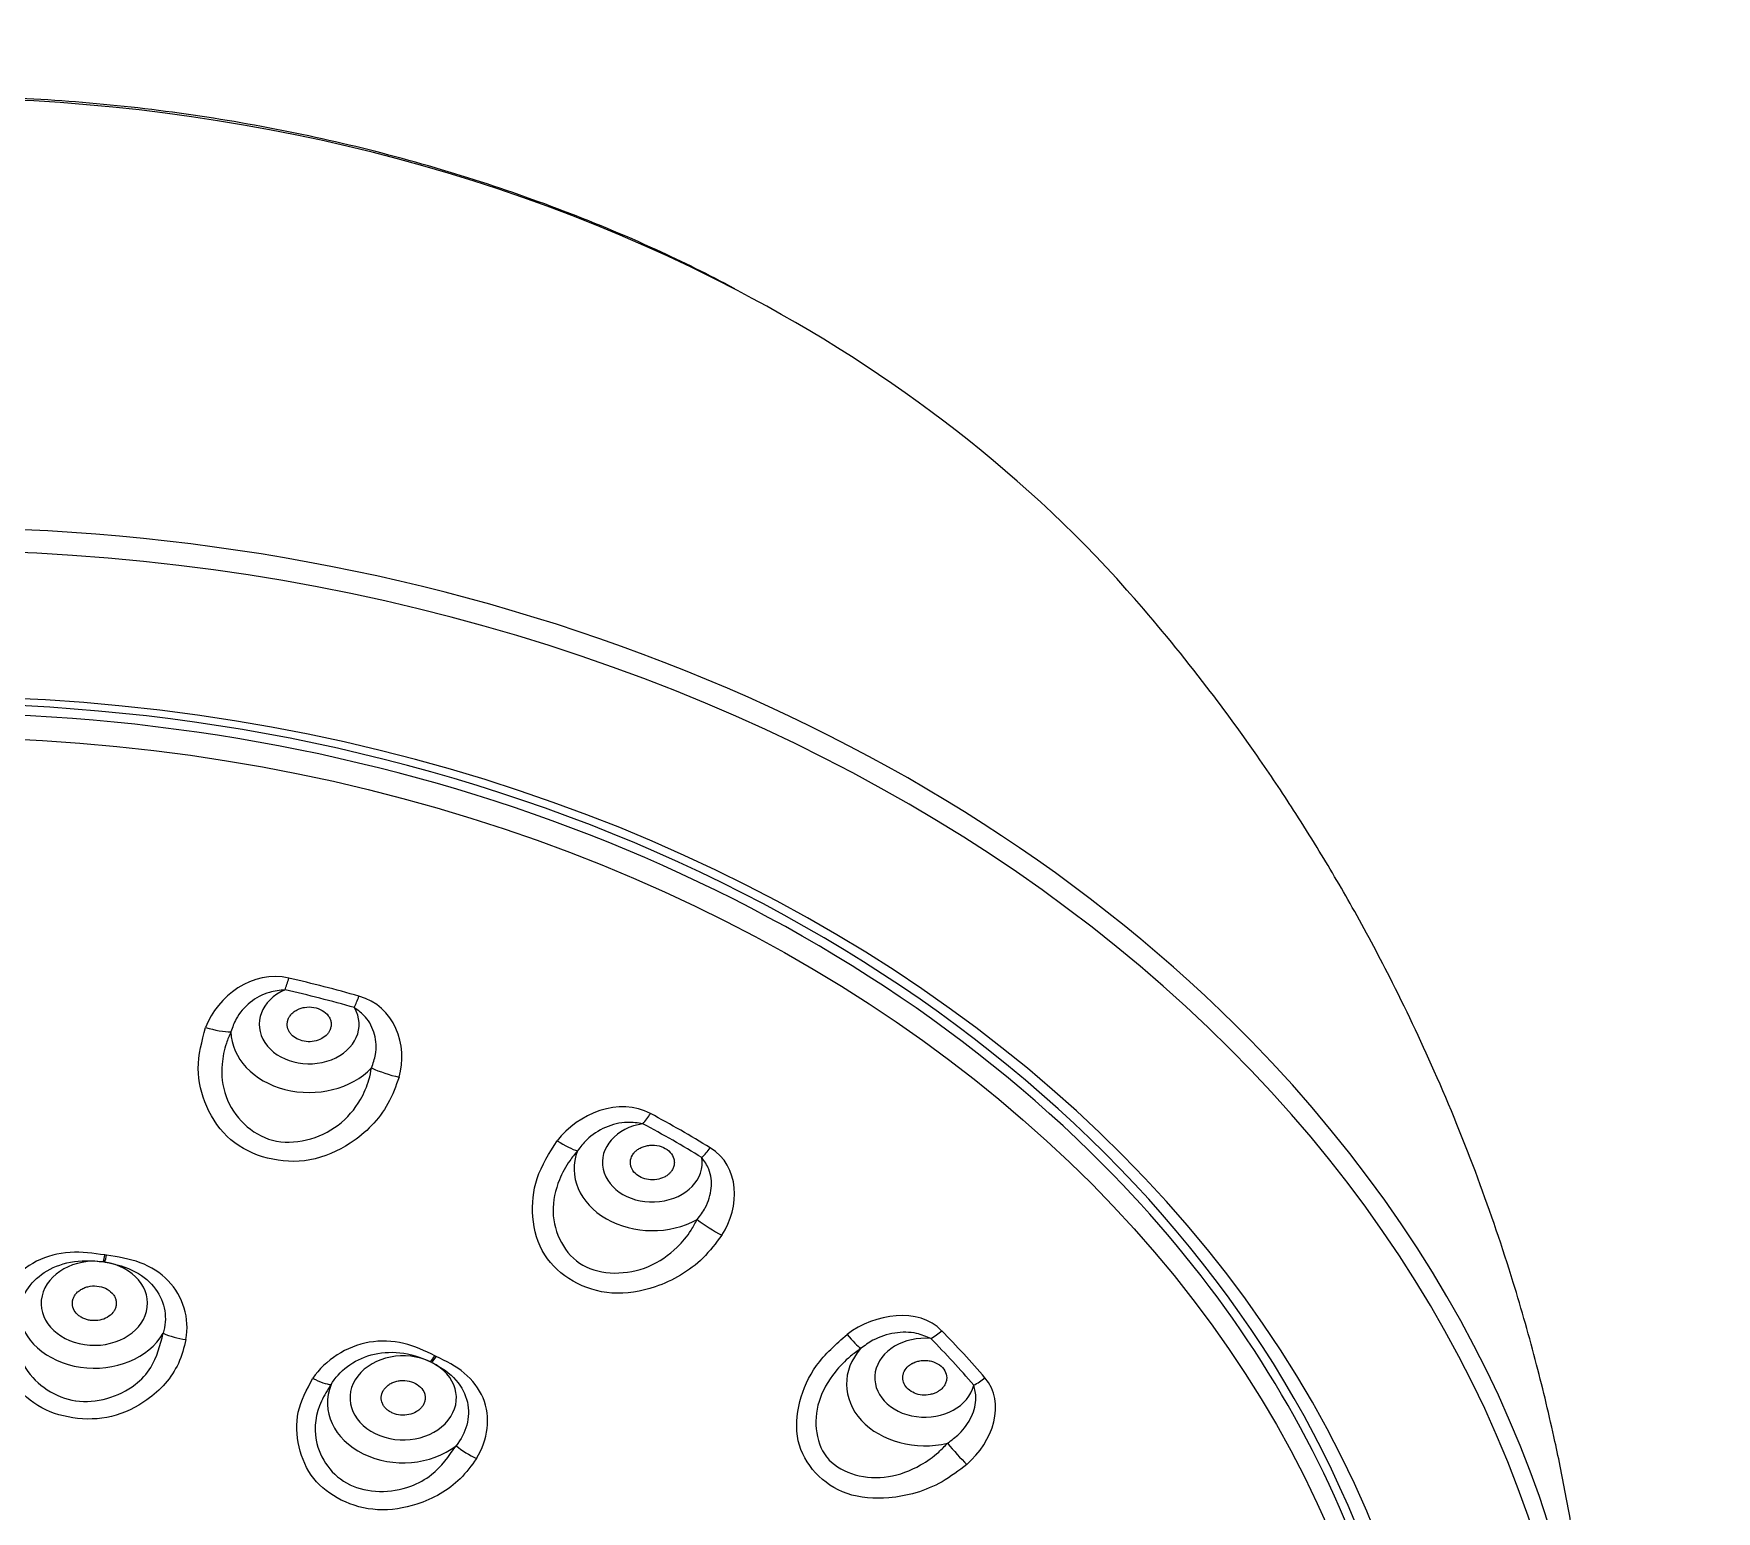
# Model space of a CAD drawing. Extents: x 1425 to 2779, y 0 to 992.
# Drawn here: x 1848.25 to 1886.52, y 645.82 to 679.42 of the extents above; entities that cross this region are included whole.
import ezdxf

# ---------------------------------------------------------------- set-up
doc = ezdxf.new("R2010")
doc.units = 0
doc.header["$LTSCALE"] = 10
doc.header["$MEASUREMENT"] = 0
doc.layers.add('1', color=7, linetype='CONTINUOUS')

msp = doc.modelspace()

# ---------------------------------------------------------------- linework, layer by layer
at = {"layer": '1', "color": 7, "linetype": 'Continuous', "lineweight": -3}
for centre, major_axis, ratio, start_param, end_param in [((1845.867, 651.642), (33.305, 0), 0.790155, 0.985535, 2.156816), ((1845.867, 651.642), (33.305, 0), 0.790155, 0.600291, 0.985535), ((1845.867, 638.163), (-37.999, 0), 0.790155, 3.799488, 5.627397), ((1845.867, 637.88), (37.699, 0), 0.790155, 5.156583, 10.55138), ((1845.867, 637.072), (-34.52, 0), 0.790155, 3.141593, 6.283185), ((1845.867, 637.237), (34.11, 0), 0.790155, 0, 3.141593), ((1845.867, 637.15), (-33.944, 0), 0.790155, 3.806432, 5.595275), ((1853.971, 658.29), (-0.226, -0.974), 0.172536, 0.930946, 1.244835), ((1845.867, 635.88), (-29.098, 0), 0.790155, 4.369432, 4.427027), ((1854.52, 656.891), (1.136, 0), 0.790155, 2.074479, 6.721981), ((1845.867, 635.85), (28.789, 0), 0.790155, 1.22784, 1.285435), ((1855.548, 657.885), (0.272, 0.962), 0.206104, 4.08148, 4.395369), ((1852.099, 657.182), (-0.937, 0.348), 0.320636, 1.760258, 2.438286), ((1854.52, 656.748), (-1.779, 0), 0.790155, 0.018537, 2.494737), ((1845.867, 638.163), (-37.999, 0), 0.790155, 2.502798, 3.799488), ((1856.452, 656.064), (-0.961, 0.277), 0.334397, 1.106661, 1.78469), ((1862.111, 655.243), (-0.475, -0.88), 0.345831, 1.001195, 1.315084), ((1845.867, 635.88), (-29.098, 0), 0.790155, 4.055273, 4.112868), ((1862.325, 653.749), (1.136, 0), 0.790155, 1.76032, 6.407821), ((1845.867, 635.85), (28.789, 0), 0.790155, 0.91368, 0.971275), ((1860.009, 654.632), (-0.794, 0.608), 0.231194, 1.935136, 2.613165), ((1863.452, 654.473), (0.521, 0.854), 0.374386, 4.16163, 4.475518), ((1862.325, 653.605), (-1.779, 0), 0.790155, 5.987563, 8.463763), ((1845.867, 637.15), (-33.944, 0), 0.790155, 3.141593, 3.806432), ((1863.712, 652.506), (-0.834, 0.551), 0.257371, 1.289224, 1.967253), ((1849.634, 650.547), (1.209, 0), 0.790155, 1.401382, 7.653797), ((1849.838, 651.979), (0.116, 0.791), 0.112105, 4.060876, 4.295291), ((1845.867, 634.625), (21.709, 0), 0.790155, 1.38514, 1.386853), ((1845.867, 634.638), (21.895, 0), 0.790155, 1.38514, 1.386853), ((1849.875, 651.974), (-0.117, -0.791), 0.113137, 0.919438, 1.153853), ((1849.634, 650.432), (-1.723, 0), 0.790155, 0.059394, 2.712599), ((1851.669, 650.073), (-0.787, 0.142), 0.42214, 1.013095, 1.709958), ((1866.535, 650.276), (-0.602, 0.799), 0.096628, 2.072191, 2.75022), ((1868.661, 650.358), (-0.716, -0.699), 0.485274, 1.128317, 1.442205), ((1845.867, 635.88), (-29.098, 0), 0.790155, 3.741114, 3.798709), ((1856.659, 648.397), (1.209, 0), 0.790155, 1.031783, 7.284197), ((1868.52, 648.711), (-1.779, 0), 0.790155, 5.673404, 8.149603), ((1868.52, 648.854), (1.136, 0), 0.790155, 1.44616, 6.093662), ((1845.867, 635.85), (28.789, 0), 0.790155, 0.599521, 0.657116), ((1857.28, 649.707), (0.351, 0.719), 0.322207, 4.129124, 4.363538), ((1845.867, 634.625), (21.709, 0), 0.790155, 1.015541, 1.017254), ((1857.311, 649.691), (-0.352, -0.718), 0.3231, 0.988018, 1.222433), ((1845.867, 634.638), (21.895, 0), 0.790155, 1.015541, 1.017254), ((1854.529, 649.197), (-0.662, 0.45), 0.33463, 1.904064, 2.600928), ((1856.659, 648.282), (-1.723, 0), 0.790155, 5.97298, 8.626186), ((1869.635, 649.298), (0.756, 0.654), 0.50602, 4.299832, 4.61372), ((1858.22, 647.391), (-0.678, 0.425), 0.346531, 1.241123, 1.937986), ((1869.225, 647.35), (-0.651, 0.759), 0.132657, 1.436016, 2.114044)]:
    msp.add_ellipse(centre, major_axis=major_axis, ratio=ratio, start_param=start_param, end_param=end_param, dxfattribs=at)
msp.add_ellipse((1845.867, 636.859), major_axis=(33.622, 0), ratio=0.790155, dxfattribs=at)
for points, knots in [([(1864.2, 673.62), (1863.617, 673.932), (1862.305, 674.584), (1860.177, 675.463), (1857.841, 676.261), (1855.435, 676.913), (1852.975, 677.419), (1850.473, 677.774), (1847.945, 677.976), (1845.405, 678.025), (1842.868, 677.92), (1840.347, 677.662), (1837.858, 677.252), (1835.414, 676.692), (1833.029, 675.986), (1830.722, 675.133), (1828.883, 674.333), (1827.846, 673.784), (1827.521, 673.603)], [0, 0, 0, 0, 0.053995, 0.119334, 0.18469, 0.250058, 0.315434, 0.380815, 0.446199, 0.511588, 0.576982, 0.642381, 0.707786, 0.773197, 0.838615, 0.904038, 0.969462, 1, 1, 1, 1]), ([(1883.866, 638.317), (1883.86, 639.092), (1883.812, 640.492), (1883.66, 642.362), (1883.492, 643.773), (1883.346, 644.77), (1883.225, 645.504), (1883.112, 646.135), (1882.989, 646.769), (1882.777, 647.777), (1882.437, 649.202), (1881.868, 651.203), (1881.109, 653.44), (1880.167, 655.757), (1879.195, 657.804), (1878.411, 659.268), (1877.849, 660.245), (1877.423, 660.953), (1876.867, 661.839), (1876.044, 663.073), (1874.84, 664.724), (1873.86, 665.922), (1873.289, 666.576)], [0, 0, 0, 0, 0.075311, 0.136171, 0.182256, 0.21336, 0.234183, 0.25491, 0.275875, 0.297078, 0.355152, 0.418363, 0.49946, 0.584913, 0.661635, 0.720158, 0.746456, 0.771986, 0.801818, 0.849529, 0.915719, 1, 1, 1, 1]), ([(1853.971, 657.677), (1853.851, 657.664), (1853.563, 657.632), (1853.155, 657.405), (1852.863, 657.071), (1852.776, 656.821), (1852.741, 656.722)], [0, 0, 0, 0, 0.208279, 0.500324, 0.801781, 1, 1, 1, 1]), ([(1854.995, 656.769), (1854.998, 656.776), (1855.003, 656.789), (1855.011, 656.816), (1855.021, 656.863), (1855.021, 656.932), (1854.999, 657.013), (1854.943, 657.114), (1854.825, 657.219), (1854.628, 657.289), (1854.446, 657.289), (1854.311, 657.253), (1854.22, 657.211), (1854.143, 657.155), (1854.093, 657.1), (1854.066, 657.058), (1854.053, 657.034), (1854.046, 657.018), (1854.041, 657.006), (1854.037, 656.994), (1854.03, 656.972), (1854.014, 656.902), (1854.023, 656.814), (1854.065, 656.722), (1854.126, 656.639), (1854.237, 656.556), (1854.405, 656.497), (1854.592, 656.491), (1854.771, 656.539), (1854.892, 656.619), (1854.959, 656.698), (1854.984, 656.743), (1854.994, 656.766), (1854.995, 656.769)], [0, 0, 0, 0, 0.007812, 0.015625, 0.03125, 0.0625, 0.09375, 0.125, 0.1875, 0.25, 0.3125, 0.34375, 0.375, 0.40625, 0.4375, 0.453125, 0.460938, 0.46875, 0.472656, 0.476562, 0.484375, 0.5, 0.5625, 0.59375, 0.625, 0.6875, 0.75, 0.8125, 0.875, 0.9375, 0.96875, 0.996094, 1, 1, 1, 1]), ([(1855.939, 655.901), (1855.974, 656.001), (1856.062, 656.251), (1856.035, 656.666), (1855.85, 657.045), (1855.637, 657.205), (1855.548, 657.273)], [0, 0, 0, 0, 0.200427, 0.49953, 0.790892, 1, 1, 1, 1]), ([(1856.566, 655.691), (1856.492, 655.486), (1856.35, 655.088), (1855.96, 654.574), (1855.378, 654.098), (1854.558, 653.731), (1853.556, 653.789), (1852.67, 654.212), (1852.147, 654.99), (1851.919, 655.905), (1852.082, 656.51), (1852.165, 656.821)], [0, 0, 0, 0, 0.087456, 0.169153, 0.25014, 0.377375, 0.499739, 0.622279, 0.749894, 0.871256, 1, 1, 1, 1]), ([(1852.741, 656.722), (1852.704, 656.636), (1852.601, 656.4), (1852.506, 655.899), (1852.585, 655.003), (1853.204, 654.38), (1854.173, 654.131), (1855.07, 654.366), (1855.663, 655.091), (1855.874, 655.561), (1855.922, 655.811), (1855.939, 655.901)], [0, 0, 0, 0, 0.046355, 0.127416, 0.254336, 0.50001, 0.500136, 0.746142, 0.872777, 0.954138, 1, 1, 1, 1]), ([(1862.111, 654.63), (1861.992, 654.647), (1861.707, 654.687), (1861.244, 654.568), (1860.856, 654.32), (1860.69, 654.101), (1860.624, 654.015)], [0, 0, 0, 0, 0.208279, 0.500324, 0.801781, 1, 1, 1, 1]), ([(1863.903, 652.095), (1863.769, 651.916), (1863.51, 651.568), (1862.981, 651.169), (1862.286, 650.853), (1861.404, 650.699), (1860.487, 650.997), (1859.796, 651.617), (1859.558, 652.491), (1859.638, 653.424), (1859.983, 653.965), (1860.16, 654.244)], [0, 0, 0, 0, 0.087456, 0.169153, 0.25014, 0.377375, 0.499739, 0.622279, 0.749894, 0.871256, 1, 1, 1, 1]), ([(1862.73, 653.517), (1862.735, 653.522), (1862.745, 653.533), (1862.763, 653.557), (1862.791, 653.6), (1862.818, 653.665), (1862.829, 653.747), (1862.815, 653.857), (1862.744, 653.986), (1862.584, 654.101), (1862.411, 654.145), (1862.268, 654.144), (1862.165, 654.126), (1862.07, 654.091), (1862.001, 654.051), (1861.959, 654.018), (1861.937, 653.998), (1861.925, 653.985), (1861.915, 653.975), (1861.906, 653.964), (1861.891, 653.945), (1861.849, 653.882), (1861.822, 653.797), (1861.826, 653.699), (1861.853, 653.605), (1861.925, 653.499), (1862.062, 653.402), (1862.237, 653.35), (1862.426, 653.352), (1862.573, 653.399), (1862.668, 653.458), (1862.709, 653.494), (1862.727, 653.514), (1862.73, 653.517)], [0, 0, 0, 0, 0.007812, 0.015625, 0.03125, 0.0625, 0.09375, 0.125, 0.1875, 0.25, 0.3125, 0.34375, 0.375, 0.40625, 0.4375, 0.453125, 0.460938, 0.46875, 0.472656, 0.476562, 0.484375, 0.5, 0.5625, 0.59375, 0.625, 0.6875, 0.75, 0.8125, 0.875, 0.9375, 0.96875, 0.996094, 1, 1, 1, 1]), ([(1860.624, 654.015), (1860.563, 653.941), (1860.396, 653.739), (1860.154, 653.28), (1859.95, 652.4), (1860.332, 651.652), (1861.156, 651.178), (1862.064, 651.188), (1862.84, 651.741), (1863.18, 652.142), (1863.301, 652.371), (1863.344, 652.453)], [0, 0, 0, 0, 0.046355, 0.127416, 0.254336, 0.50001, 0.500136, 0.746142, 0.872777, 0.954138, 1, 1, 1, 1]), ([(1863.344, 652.453), (1863.411, 652.541), (1863.577, 652.759), (1863.694, 653.162), (1863.653, 653.57), (1863.511, 653.775), (1863.452, 653.86)], [0, 0, 0, 0, 0.200427, 0.49953, 0.790892, 1, 1, 1, 1]), ([(1849.872, 651.646), (1849.614, 651.684), (1849.347, 651.721), (1848.815, 651.689), (1848.551, 651.62), (1847.855, 651.266), (1847.519, 650.83), (1847.414, 650.36)], [0, 0, 0, 0, 0.25, 0.25, 0.5, 0.5, 1, 1, 1, 1]), ([(1847.914, 650.352), (1847.958, 650.69), (1848.16, 651.025), (1848.663, 651.356), (1848.865, 651.439), (1849.322, 651.524), (1849.578, 651.525), (1849.838, 651.489)], [0, 0, 0, 0, 0.5, 0.5, 0.75, 0.75, 1, 1, 1, 1]), ([(1849.875, 651.483), (1850.136, 651.443), (1850.37, 651.37), (1850.761, 651.16), (1850.915, 651.024), (1851.25, 650.568), (1851.299, 650.197), (1851.201, 649.866)], [0, 0, 0, 0, 0.25, 0.25, 0.5, 0.5, 1, 1, 1, 1]), ([(1851.718, 649.724), (1851.804, 650.199), (1851.66, 650.703), (1851.14, 651.239), (1850.919, 651.379), (1850.43, 651.562), (1850.17, 651.602), (1849.909, 651.641)], [0, 0, 0, 0, 0.5, 0.5, 0.75, 0.75, 1, 1, 1, 1]), ([(1850.126, 650.477), (1850.129, 650.489), (1850.133, 650.515), (1850.135, 650.568), (1850.125, 650.635), (1850.092, 650.712), (1850.023, 650.805), (1849.894, 650.898), (1849.695, 650.951), (1849.519, 650.938), (1849.391, 650.896), (1849.306, 650.849), (1849.235, 650.79), (1849.182, 650.721), (1849.156, 650.666), (1849.144, 650.628), (1849.139, 650.602), (1849.129, 650.531), (1849.149, 650.417), (1849.228, 650.308), (1849.317, 650.239), (1849.395, 650.198), (1849.48, 650.169), (1849.602, 650.148), (1849.761, 650.155), (1849.935, 650.22), (1850.045, 650.313), (1850.095, 650.391), (1850.116, 650.439), (1850.123, 650.464), (1850.126, 650.477)], [0, 0, 0, 0, 0.015625, 0.03125, 0.0625, 0.09375, 0.125, 0.1875, 0.25, 0.3125, 0.34375, 0.375, 0.40625, 0.4375, 0.46875, 0.476562, 0.484375, 0.5, 0.5625, 0.625, 0.65625, 0.6875, 0.71875, 0.75, 0.8125, 0.875, 0.9375, 0.96875, 0.984375, 1, 1, 1, 1]), ([(1851.718, 649.724), (1851.671, 649.539), (1851.581, 649.183), (1851.264, 648.711), (1850.768, 648.269), (1850.049, 647.912), (1849.141, 647.892), (1848.295, 648.174), (1847.703, 648.778), (1847.328, 649.535), (1847.385, 650.082), (1847.414, 650.36)], [0, 0, 0, 0, 0.087607, 0.169371, 0.250856, 0.377447, 0.501128, 0.621802, 0.747777, 0.872041, 1, 1, 1, 1]), ([(1847.914, 650.352), (1847.885, 650.213), (1847.793, 649.776), (1848.019, 648.888), (1848.751, 648.398), (1849.671, 648.263), (1850.395, 648.474), (1851.022, 649.155), (1851.132, 649.594), (1851.201, 649.866)], [0, 0, 0, 0, 0.080562, 0.253207, 0.499831, 0.500495, 0.747529, 0.843295, 1, 1, 1, 1]), ([(1869.476, 646.883), (1869.294, 646.743), (1868.943, 646.473), (1868.327, 646.217), (1867.587, 646.08), (1866.728, 646.144), (1865.987, 646.649), (1865.559, 647.41), (1865.628, 648.304), (1866.009, 649.18), (1866.502, 649.616), (1866.756, 649.841)], [0, 0, 0, 0, 0.087456, 0.169153, 0.25014, 0.377375, 0.499739, 0.622279, 0.749894, 0.871256, 1, 1, 1, 1]), ([(1868.661, 649.745), (1868.555, 649.79), (1868.301, 649.897), (1867.828, 649.896), (1867.381, 649.752), (1867.152, 649.583), (1867.062, 649.516)], [0, 0, 0, 0, 0.208279, 0.500324, 0.801781, 1, 1, 1, 1]), ([(1857.377, 649.355), (1857.154, 649.464), (1856.922, 649.575), (1856.418, 649.695), (1856.147, 649.705), (1855.365, 649.57), (1854.884, 649.255), (1854.603, 648.841)], [0, 0, 0, 0, 0.25, 0.25, 0.5, 0.5, 1, 1, 1, 1]), ([(1867.062, 649.516), (1866.983, 649.459), (1866.769, 649.305), (1866.404, 648.922), (1865.937, 648.126), (1866.043, 647.316), (1866.642, 646.665), (1867.473, 646.457), (1868.356, 646.802), (1868.792, 647.106), (1868.973, 647.297), (1869.038, 647.366)], [0, 0, 0, 0, 0.046355, 0.127416, 0.254336, 0.50001, 0.500136, 0.746142, 0.872777, 0.954138, 1, 1, 1, 1]), ([(1855.018, 648.698), (1855.198, 649.003), (1855.524, 649.26), (1856.13, 649.427), (1856.353, 649.447), (1856.814, 649.397), (1857.054, 649.325), (1857.28, 649.217)], [0, 0, 0, 0, 0.5, 0.5, 0.75, 0.75, 1, 1, 1, 1]), ([(1857.311, 649.201), (1857.537, 649.089), (1857.722, 648.954), (1857.993, 648.646), (1858.078, 648.475), (1858.196, 647.952), (1858.089, 647.59), (1857.861, 647.307)], [0, 0, 0, 0, 0.25, 0.25, 0.5, 0.5, 1, 1, 1, 1]), ([(1858.326, 647.019), (1858.591, 647.443), (1858.656, 647.959), (1858.386, 648.611), (1858.237, 648.805), (1857.859, 649.117), (1857.635, 649.229), (1857.409, 649.339)], [0, 0, 0, 0, 0.5, 0.5, 0.75, 0.75, 1, 1, 1, 1]), ([(1868.814, 648.535), (1868.821, 648.538), (1868.834, 648.547), (1868.861, 648.565), (1868.904, 648.599), (1868.955, 648.654), (1868.998, 648.73), (1869.028, 648.838), (1869.01, 648.978), (1868.903, 649.126), (1868.756, 649.21), (1868.62, 649.244), (1868.515, 649.252), (1868.411, 649.242), (1868.329, 649.221), (1868.277, 649.2), (1868.249, 649.186), (1868.231, 649.177), (1868.218, 649.169), (1868.205, 649.161), (1868.183, 649.147), (1868.119, 649.098), (1868.06, 649.022), (1868.026, 648.929), (1868.014, 648.833), (1868.041, 648.714), (1868.134, 648.589), (1868.28, 648.497), (1868.461, 648.452), (1868.618, 648.461), (1868.732, 648.494), (1868.785, 648.519), (1868.811, 648.533), (1868.814, 648.535)], [0, 0, 0, 0, 0.007812, 0.015625, 0.03125, 0.0625, 0.09375, 0.125, 0.1875, 0.25, 0.3125, 0.34375, 0.375, 0.40625, 0.4375, 0.453125, 0.460938, 0.46875, 0.472656, 0.476562, 0.484375, 0.5, 0.5625, 0.59375, 0.625, 0.6875, 0.75, 0.8125, 0.875, 0.9375, 0.96875, 0.996094, 1, 1, 1, 1]), ([(1858.326, 647.019), (1858.21, 646.859), (1857.987, 646.549), (1857.51, 646.194), (1856.878, 645.918), (1856.074, 645.787), (1855.229, 646.026), (1854.558, 646.531), (1854.25, 647.268), (1854.2, 648.089), (1854.467, 648.588), (1854.603, 648.841)], [0, 0, 0, 0, 0.087607, 0.169371, 0.250856, 0.377447, 0.501128, 0.621802, 0.747777, 0.872041, 1, 1, 1, 1]), ([(1855.018, 648.698), (1854.939, 648.575), (1854.689, 648.188), (1854.558, 647.287), (1855.045, 646.617), (1855.841, 646.228), (1856.589, 646.221), (1857.426, 646.687), (1857.695, 647.069), (1857.861, 647.307)], [0, 0, 0, 0, 0.080562, 0.253207, 0.499831, 0.500495, 0.747529, 0.843295, 1, 1, 1, 1]), ([(1857.086, 648.191), (1857.094, 648.202), (1857.11, 648.225), (1857.136, 648.273), (1857.157, 648.339), (1857.162, 648.42), (1857.14, 648.527), (1857.062, 648.649), (1856.9, 648.756), (1856.73, 648.795), (1856.592, 648.791), (1856.491, 648.772), (1856.398, 648.737), (1856.317, 648.688), (1856.267, 648.644), (1856.239, 648.612), (1856.222, 648.589), (1856.181, 648.526), (1856.148, 648.414), (1856.171, 648.289), (1856.222, 648.2), (1856.276, 648.139), (1856.343, 648.088), (1856.447, 648.033), (1856.598, 647.995), (1856.79, 648.006), (1856.935, 648.061), (1857.018, 648.119), (1857.059, 648.158), (1857.077, 648.18), (1857.086, 648.191)], [0, 0, 0, 0, 0.015625, 0.03125, 0.0625, 0.09375, 0.125, 0.1875, 0.25, 0.3125, 0.34375, 0.375, 0.40625, 0.4375, 0.46875, 0.476562, 0.484375, 0.5, 0.5625, 0.625, 0.65625, 0.6875, 0.71875, 0.75, 0.8125, 0.875, 0.9375, 0.96875, 0.984375, 1, 1, 1, 1]), ([(1869.038, 647.366), (1869.13, 647.434), (1869.359, 647.603), (1869.608, 647.96), (1869.714, 648.359), (1869.659, 648.589), (1869.635, 648.685)], [0, 0, 0, 0, 0.200427, 0.49953, 0.790892, 1, 1, 1, 1])]:
    msp.add_open_spline(points, degree=3, knots=knots, dxfattribs=at)
for points in [[(1854.058, 657.941), (1853.233, 658.133), (1852.429, 657.532), (1852.165, 656.821)], [(1856.566, 655.691), (1856.774, 656.414), (1856.465, 657.303), (1855.652, 657.532)], [(1862.285, 654.862), (1861.576, 655.245), (1860.634, 654.862), (1860.16, 654.244)], [(1863.903, 652.095), (1864.328, 652.738), (1864.325, 653.666), (1863.641, 654.083)], [(1868.905, 649.924), (1868.38, 650.462), (1867.392, 650.321), (1866.756, 649.841)], [(1869.476, 646.883), (1870.076, 647.398), (1870.378, 648.289), (1869.89, 648.853)]]:
    msp.add_open_spline(points, degree=3, dxfattribs=at)

doc.saveas('drawing.dxf')
